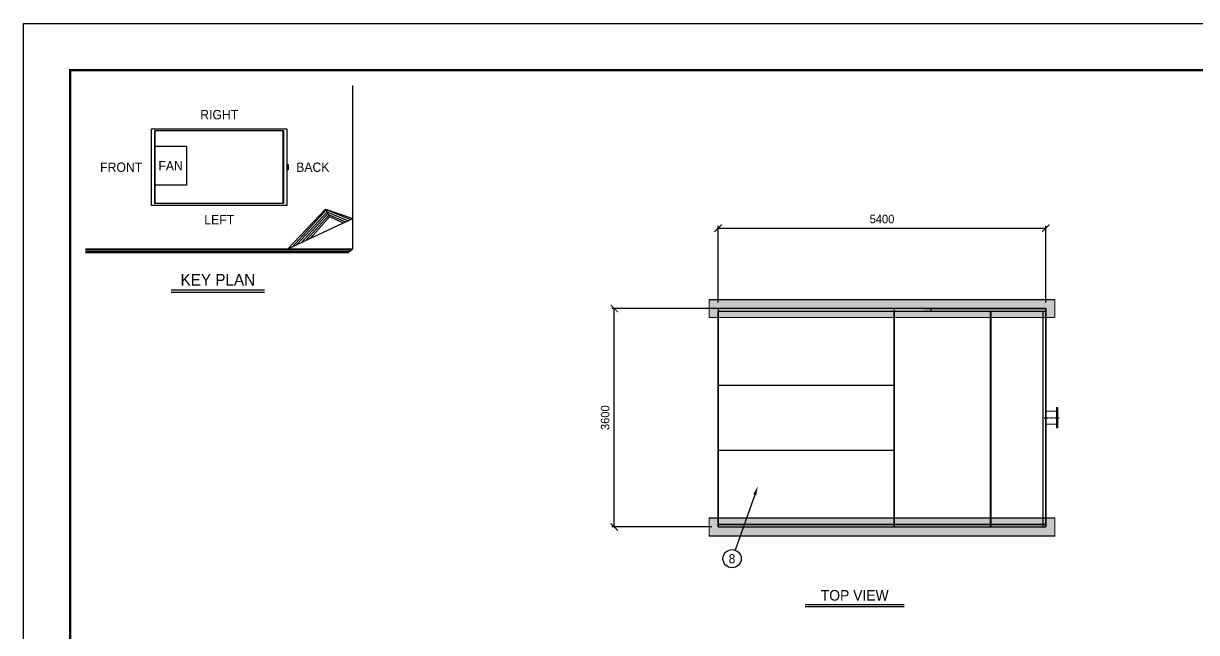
# Model space of a CAD drawing. Header units: millimetres. Extents: x 2023 to 34286, y 1728 to 24542.
# Drawn here: x 2023 to 21350, y 14504 to 24542 of the extents above; entities that cross this region are included whole.
import ezdxf
from ezdxf.enums import TextEntityAlignment as Align

# ---------------------------------------------------------------- set-up
doc = ezdxf.new("R2010")
doc.units = ezdxf.units.MM
doc.linetypes.add('CENTER', pattern=[2, 1.25, -0.25, 0.25, -0.25])
for name, color, linetype in [('center', 1, 'CENTER'), ('냉각탑', 4, 'Continuous'), ('냉각탑_box', 1, 'Continuous'), ('냉각탑_dim', 1, 'Continuous'), ('냉각탑_form', 1, 'Continuous'), ('냉각탑_text', 3, 'Continuous')]:
    doc.layers.add(name, color=color, linetype=linetype)
doc.styles.add('HY울릉도L', font='')
doc.styles.add('돋움', font='Dotum.ttf')
doc.styles.get('HY울릉도L').set_extended_font_data('HY울릉도L')
doc.dimstyles.new('성지DIM', dxfattribs={"dimtxt": 3.5, "dimasz": 3, "dimexe": 1, "dimexo": 2.5, "dimgap": 2, "dimtad": 1, "dimdec": 0, "dimzin": 3, "dimdsep": 46, "dimtxsty": 'HY울릉도L', "dimblk": 'ARCHTICK', "dimcen": -2, "dimclrd": 256, "dimclre": 256, "dimclrt": 7, "dimadec": 0, "dimazin": 0, "dimtfac": 1, "dimtdec": 0, "dimtofl": 0, "dimtmove": 0, "dimatfit": 3, "dimfxl": 1, "dimtolj": 1, "dimtzin": 0, "dimlwe": -1, "dimarcsym": 0})

# ---------------------------------------------------------------- blocks, each defined once
blk = doc.blocks.new('냉각탑form')
at = {"layer": 'Defpoints'}
blk.add_lwpolyline([(0, 297.07), (420.1, 297.07), (420.1, 0), (0, 0)], close=True, dxfattribs=at)
at = {"layer": '냉각탑_form', "const_width": 0.5}
blk.add_lwpolyline([(10, 287.07), (10, 10), (410.1, 10), (410.1, 287.07)], close=True, dxfattribs=at)
blk = doc.blocks.new('_ArchTick')
at = {"color": 0, "linetype": 'ByBlock', "const_width": 0.15}
blk.add_lwpolyline([(-0.5, -0.5), (0.5, 0.5)], dxfattribs=at)
blk = doc.blocks.new('*D235')
at = {"layer": 'Defpoints', "color": 0, "transparency": 16777216}
for p in [(18868, 21168), (13468, 19845), (18868, 19845)]:
    blk.add_point(p, dxfattribs=at)
at = {"layer": '냉각탑_dim', "transparency": 16777216}
for p, q in [((13468, 19945), (13468, 21208)), ((18868, 19945), (18868, 21208))]:
    blk.add_line(p, q, dxfattribs=at)
at = {"layer": '냉각탑_dim', "lineweight": -2, "transparency": 16777216}
blk.add_line((13468, 21168), (18868, 21168), dxfattribs=at)
at = {"layer": '냉각탑_dim', "lineweight": -2, "transparency": 16777216, "xscale": 120, "yscale": 120, "zscale": 120, "rotation": 180}
blk.add_blockref('_ArchTick', (13468, 21168), dxfattribs=at)
at = {"layer": '냉각탑_dim', "lineweight": -2, "transparency": 16777216, "xscale": 120, "yscale": 120, "zscale": 120}
blk.add_blockref('_ArchTick', (18868, 21168), dxfattribs=at)
at = {"layer": '냉각탑_dim', "color": 7, "transparency": 16777216, "insert": (16168, 21318), "char_height": 140, "attachment_point": 5, "style": 'HY울릉도L'}
blk.add_mtext('\\A1;5400', dxfattribs=at)
blk = doc.blocks.new('*D236')
at = {"layer": 'Defpoints', "color": 0, "transparency": 16777216}
for p in [(11757, 19845), (13468, 19845), (13466, 16245)]:
    blk.add_point(p, dxfattribs=at)
at = {"layer": '냉각탑_dim', "transparency": 16777216}
for p, q in [((13368, 19845), (11717, 19845)), ((13366, 16245), (11717, 16245))]:
    blk.add_line(p, q, dxfattribs=at)
at = {"layer": '냉각탑_dim', "lineweight": -2, "transparency": 16777216}
blk.add_line((11757, 16245), (11757, 19845), dxfattribs=at)
at = {"layer": '냉각탑_dim', "lineweight": -2, "transparency": 16777216, "xscale": 120, "yscale": 120, "zscale": 120}
for p, rotation in [((11757, 19845), 90), ((11757, 16245), 270)]:
    blk.add_blockref('_ArchTick', p, dxfattribs=dict(at, rotation=rotation))
at = {"layer": '냉각탑_dim', "color": 7, "transparency": 16777216, "insert": (11607, 18045), "char_height": 140, "attachment_point": 5, "rotation": 90, "style": 'HY울릉도L'}
blk.add_mtext('\\A1;3600', dxfattribs=at)
blk = doc.blocks.new('A$C4226346C')
at = {"color": 7, "lineweight": 15}
for p, q in [((23, 330), (23, 165)), ((45, 330), (23, 330)), ((23, 321), (45, 321)), ((23, 302), (45, 302)), ((23, 302), (45, 302)), ((23, 298), (45, 298)), ((23, 279), (45, 279)), ((23, 279), (45, 279)), ((45, 274), (23, 274)), ((23, 249), (45, 249)), ((23, 249), (45, 249)), ((23, 226), (45, 226)), ((23, 226), (45, 226)), ((28, 273), (28, 165)), ((45, 273), (28, 273)), ((220, 271), (28, 271)), ((45, 330), (45, 165)), ((217, 273), (45, 273)), ((217, 313), (217, 165)), ((220, 313), (217, 313)), ((220, 313), (217, 313)), ((220, 307), (217, 307)), ((217, 297), (220, 297)), ((217, 297), (220, 297)), ((217, 288), (220, 288)), ((217, 288), (220, 288)), ((220, 273), (217, 273)), ((220, 273), (217, 273)), ((217, 263), (220, 263)), ((217, 263), (220, 263)), ((217, 254), (220, 254)), ((217, 254), (220, 254)), ((217, 204), (220, 204)), ((217, 204), (220, 204)), ((217, 195), (220, 195)), ((217, 195), (220, 195)), ((220, 313), (220, 165)), ((220, 165), (220, 273)), ((23, 176), (45, 176)), ((23, 176), (45, 176)), ((23, 165), (23, 0)), ((23, 153), (45, 153)), ((23, 153), (45, 153)), ((23, 104), (45, 104)), ((23, 104), (45, 104)), ((23, 81), (45, 81)), ((23, 81), (45, 81)), ((45, 56), (23, 56)), ((23, 51), (45, 51)), ((23, 51), (45, 51)), ((23, 31), (45, 31)), ((23, 28), (45, 28)), ((23, 28), (45, 28)), ((23, 8), (45, 8)), ((28, 165), (28, 57)), ((28, 165), (28, 59)), ((220, 59), (28, 59)), ((45, 57), (28, 57)), ((45, 165), (45, 0)), ((217, 57), (45, 57)), ((217, 17), (217, 165)), ((217, 135), (220, 135)), ((217, 135), (220, 135)), ((217, 126), (220, 126)), ((217, 126), (220, 126)), ((217, 76), (220, 76)), ((217, 76), (220, 76)), ((217, 67), (220, 67)), ((217, 67), (220, 67)), ((220, 57), (217, 57)), ((220, 57), (217, 57)), ((217, 42), (220, 42)), ((217, 42), (220, 42)), ((217, 33), (220, 33)), ((217, 33), (220, 33)), ((220, 23), (217, 23)), ((220, 17), (217, 17)), ((220, 17), (217, 17)), ((220, 17), (220, 165)), ((220, 57), (220, 165)), ((220, 59), (220, 165)), ((45, 0), (23, 0))]:
    blk.add_line(p, q, dxfattribs=at)
at = {"layer": 'center'}
blk.add_line((250, 165), (0, 165), dxfattribs=at)
blk = doc.blocks.new('4')
at = {"color": 7}
for p, q in [((13468, 19845), (13468, 16245)), ((18868, 19845), (18868, 16245)), ((18868, 16245), (18868, 19845))]:
    blk.add_line(p, q, dxfattribs=at)
at = {"lineweight": 5}
for p, q in [((13468, 19845), (16366, 19845)), ((16852, 19845), (16366, 19845)), ((16366, 19801), (16366, 19845)), ((16366, 19801), (16366, 19845)), ((19018, 19695), (13318, 19695))]:
    blk.add_line(p, q, dxfattribs=at)
for p, q in [((13468, 18131), (13468, 19801)), ((13468, 19801), (16366, 19801)), ((16366, 19801), (18868, 19801)), ((16366, 16245), (16366, 19801)), ((16852, 19845), (18868, 19845)), ((16970, 19845), (18468, 19845)), ((16970, 19803), (16970, 19845)), ((16972, 19803), (18868, 19803)), ((16972, 19801), (17957, 19801)), ((17959, 19801), (18824, 19801)), ((18824, 16245), (18824, 19801)), ((18826, 19801), (18868, 19801)), ((18826, 16245), (18826, 19801)), ((18868, 19803), (18868, 19845)), ((18868, 16245), (18868, 19801)), ((13466, 18581), (16366, 18581)), ((13466, 18580), (16366, 18580)), ((13466, 17060), (13466, 18130)), ((13466, 17510), (16366, 17510)), ((13466, 17508), (16366, 17508)), ((13466, 16245), (13466, 17058)), ((13466, 16288), (16366, 16288)), ((13466, 16245), (13466, 16287)), ((13466, 16287), (16366, 16287)), ((13466, 16245), (16366, 16245)), ((16366, 16289), (18824, 16289)), ((16366, 16287), (16852, 16287)), ((16366, 16245), (16852, 16245)), ((16852, 16287), (18868, 16287)), ((16852, 16245), (18868, 16245)), ((17959, 16289), (18824, 16289)), ((18826, 16289), (18868, 16289)), ((18868, 16245), (18868, 16287))]:
    blk.add_line(p, q)
at = {"ltscale": 500}
blk.add_line((16366, 19801), (16366, 16245), dxfattribs=at)
at = {"color": 7, "lineweight": 35}
for p, q in [((16368, 19801), (16368, 16245)), ((16972, 19845), (16972, 19803)), ((17957, 19801), (17957, 16245)), ((17959, 19801), (17959, 16245))]:
    blk.add_line(p, q, dxfattribs=at)
at = {"ltscale": 500}
for points in [[(18868, 19845), (13318, 19845)], [(13318, 16395), (19018, 16395)]]:
    blk.add_lwpolyline(points, dxfattribs=at)
at = {"layer": '냉각탑_dim'}
blk.add_solid([(14049, 16784), (14122, 16917), (14096, 16767)], dxfattribs=at)
at = {"xscale": -1}
blk.add_blockref('A$C4226346C', (19089, 17880), dxfattribs=at)

msp = doc.modelspace()

# ---------------------------------------------------------------- hatches: boundary and pattern name
h = msp.add_hatch()
h.set_pattern_fill('AR-CONC', color=4)
h.set_pattern_definition([(50, (-314561.78, -182288.93), (182.18467, -15.939086), [19.05, -209.55]), (355, (-314561.78, -182288.93), (-35.24342, 191.056845), [15.24, -167.64058]), (100.451445, (-314546.6, -182290.26), (146.94125, 175.11775), [16.19001, -178.090245]), (46.1842, (-314561.78, -182238.13), (271.07904, -42.04233), [28.575, -314.325]), (96.63556, (-314539.2, -182241.63), (237.40413, 247.42612), [24.28502, -267.1356]), (351.18415, (-314561.78, -182238.13), (237.40413, 247.42612), [22.85997, -251.45973]), (21, (-314536.38, -182250.83), (151.61439, -102.2652), [19.05, -209.55]), (326, (-314536.38, -182250.83), (61.80203, 184.18797), [15.24, -167.64]), (71.451445, (-314523.74, -182259.35), (213.41642, 81.92277), [16.19001, -178.08994]), (37.5, (-314561.78, -182288.93), (3.088603, 84.555039), [0, -165.608, 0, -170.18, 0, -168.275]), (7.5, (-314561.78, -182288.93), (66.819663, 100.180575), [0, -97.028, 0, -161.798, 0, -64.135]), (327.5, (-314618.42, -182288.93), (135.590595, -5.728744), [0, -63.5, 0, -198.12, 0, -262.89]), (317.5, (-314643.82, -182288.93), (148.12918, 25.42649), [0, -82.55, 0, -131.572, 0, -186.69])])
edge = h.paths.add_edge_path()
edge.add_line((19018.2, 19994.6), (13316.3, 19994.6))
edge.add_line((13316.3, 19994.6), (13316.1, 19694.6))
edge.add_line((13316.1, 19694.6), (19018.1, 19694.6))
edge.add_line((19018.1, 19694.6), (19018.3, 19994.6))
h = msp.add_hatch()
h.set_pattern_fill('AR-CONC', color=4)
h.set_pattern_definition([(50, (-314561.78, -185888.93), (182.18467, -15.939086), [19.05, -209.55]), (355, (-314561.78, -185888.93), (-35.24342, 191.056845), [15.24, -167.64058]), (100.451445, (-314546.6, -185890.26), (146.94125, 175.11775), [16.19001, -178.090245]), (46.1842, (-314561.78, -185838.13), (271.07904, -42.04233), [28.575, -314.325]), (96.63556, (-314539.2, -185841.63), (237.40413, 247.42612), [24.28502, -267.1356]), (351.18415, (-314561.78, -185838.13), (237.40413, 247.42612), [22.85997, -251.45973]), (21, (-314536.38, -185850.83), (151.61439, -102.2652), [19.05, -209.55]), (326, (-314536.38, -185850.83), (61.80203, 184.18797), [15.24, -167.64]), (71.451445, (-314523.74, -185859.35), (213.41642, 81.92277), [16.19001, -178.08994]), (37.5, (-314561.78, -185888.93), (3.088603, 84.555039), [0, -165.608, 0, -170.18, 0, -168.275]), (7.5, (-314561.78, -185888.93), (66.819663, 100.180575), [0, -97.028, 0, -161.798, 0, -64.135]), (327.5, (-314618.42, -185888.93), (135.590595, -5.728744), [0, -63.5, 0, -198.12, 0, -262.89]), (317.5, (-314643.82, -185888.93), (148.12918, 25.42649), [0, -82.55, 0, -131.572, 0, -186.69])])
edge = h.paths.add_edge_path()
edge.add_line((19018.2, 16394.6), (13316.3, 16394.6))
edge.add_line((13316.3, 16394.6), (13316.1, 16094.6))
edge.add_line((13316.1, 16094.6), (19018.1, 16094.6))
edge.add_line((19018.1, 16094.6), (19018.3, 16394.6))

# ---------------------------------------------------------------- linework, layer by layer
at = {"lineweight": 5}
for p, q in [((13318.2, 19694.6), (13318.2, 19994.6)), ((19018.2, 19994.6), (19018.2, 19694.6)), ((13318.2, 16394.6), (13318.2, 16094.6)), ((19018.2, 16394.6), (19018.2, 16094.6))]:
    msp.add_line(p, q, dxfattribs=at)
at = {"ltscale": 500}
for points in [[(13318.2, 19994.6), (19018.2, 19994.6)], [(19018.2, 16094.6), (13318.2, 16094.6)]]:
    msp.add_lwpolyline(points, dxfattribs=at)
at = {"layer": '냉각탑', "ltscale": 30}
for p, q in [((4186.7, 22772.4), (4186.7, 21573.9)), ((4186.7, 21573.9), (4186.7, 22772.4)), ((6309.5, 22772.4), (4186.7, 22772.4)), ((6299.4, 21573.9), (6299.4, 22772.4)), ((6309.5, 21573.9), (6309.5, 22772.4)), ((6309.5, 22772.4), (6309.5, 21573.9)), ((6360, 22209.8), (6360, 22136.5)), ((6309.5, 21573.9), (4186.7, 21573.9))]:
    msp.add_line(p, q, dxfattribs=at)
for points in [[(6360, 22805.2), (6360, 21541.1), (4135, 21541.1), (4135, 22805.2)], [(4186.7, 22518.3), (4706.7, 22518.3), (4707.2, 21874.9), (4186.7, 21874.9)], [(6369.6, 22217.9), (6376, 22217.9), (6376, 22128.4), (6369.6, 22128.4)], [(6376, 22217.9), (6382.4, 22217.9), (6382.4, 22128.4), (6376, 22128.4)]]:
    msp.add_lwpolyline(points, close=True, dxfattribs=at)
at = {"layer": '냉각탑_box'}
for p, q in [((7448, 20828.2), (7448, 23518.1)), ((6379.2, 20828.2), (6999.5, 21483.9)), ((6453.3, 20862.8), (7017.6, 21476.3)), ((6999.5, 21483.9), (7448, 21327.6)), ((6999.5, 21483.9), (7066.9, 21353.5)), ((7020.2, 21470), (7409, 21309.3)), ((6379.2, 20828.2), (7448, 21327.6)), ((6527.5, 20897.5), (7029.9, 21445.6)), ((6601.6, 20932.1), (7042.3, 21414.9)), ((6675.8, 20966.7), (7054.6, 21384.2)), ((6749.9, 21001.4), (7066.9, 21353.5)), ((7035, 21433), (7370, 21291.1)), ((7049.8, 21396), (7331, 21272.9)), ((7064.7, 21359.1), (7292, 21254.7)), ((3046.9, 20828.2), (7448, 20828.2)), ((3046.9, 20815.4), (7432.5, 20815.4)), ((3046.9, 20791.8), (7404.1, 20791.8)), ((3046.9, 20768.3), (7375.6, 20768.3)), ((7448, 20828.2), (7375.6, 20768.3)), ((4457.5, 20151.8), (5993.5, 20151.8)), ((4457.5, 20113.4), (5993.5, 20113.4)), ((14901.5, 14965.4), (16534.9, 14965.4)), ((14901.5, 14930.4), (16534.9, 14930.4))]:
    msp.add_line(p, q, dxfattribs=at)
at = {"layer": '냉각탑_dim', "linetype": 'ByBlock', "lineweight": -2}
msp.add_lwpolyline([(14072.4, 16775.7), (13750.5, 15860.6)], dxfattribs=at)
msp.add_circle((13698.3, 15720), 150, dxfattribs=at)

# ---------------------------------------------------------------- block references
msp.add_blockref('4', (0, 0))
at = {"layer": '냉각탑_form', "xscale": 76.7980057517581, "yscale": 76.7980057517581, "zscale": 76.7980057517581}
msp.add_blockref('냉각탑form', (2022.8, 1727.7), dxfattribs=at)

# ---------------------------------------------------------------- texts
at = {"layer": '냉각탑_text', "style": '돋움'}
for s, height, p in [('RIGHT', 153.6, (5248.1, 23039.6)), ('FRONT', 153.6, (3632.4, 22173.1)), ('FAN', 153.6, (4447, 22196.6)), ('BACK', 153.6, (6790, 22173.1)), ('LEFT', 153.6, (5248.1, 21307.5)), ('KEY PLAN', 192, (5225.5, 20318.2)), ('8', 150, (13696.5, 15720.2)), ('TOP VIEW', 175, (15718.2, 15117))]:
    msp.add_text(s, height=height, dxfattribs=at).set_placement(p, align=Align.MIDDLE_CENTER)

# ---------------------------------------------------------------- dimensions: what is measured, and where the dimension line sits
at = {"layer": '냉각탑_dim'}
dim = msp.add_linear_dim(base=(18868.2, 21167.7), p1=(13468.2, 19844.6), p2=(18868.2, 19844.6), dimstyle='성지DIM', override={"dimscale": 40}, dxfattribs=at)
dim.commit()
dim.dimension.update_dxf_attribs({"geometry": '*D235', "text_midpoint": (16168.2, 21317.7)})
dim = msp.add_linear_dim(base=(11757, 19844.6), p1=(13466.2, 16244.6), p2=(13468.2, 19844.6), angle=90, dimstyle='성지DIM', override={"dimscale": 40}, dxfattribs=at)
dim.commit()
dim.dimension.update_dxf_attribs({"geometry": '*D236', "text_midpoint": (11607, 18044.6)})

doc.saveas('drawing.dxf')
